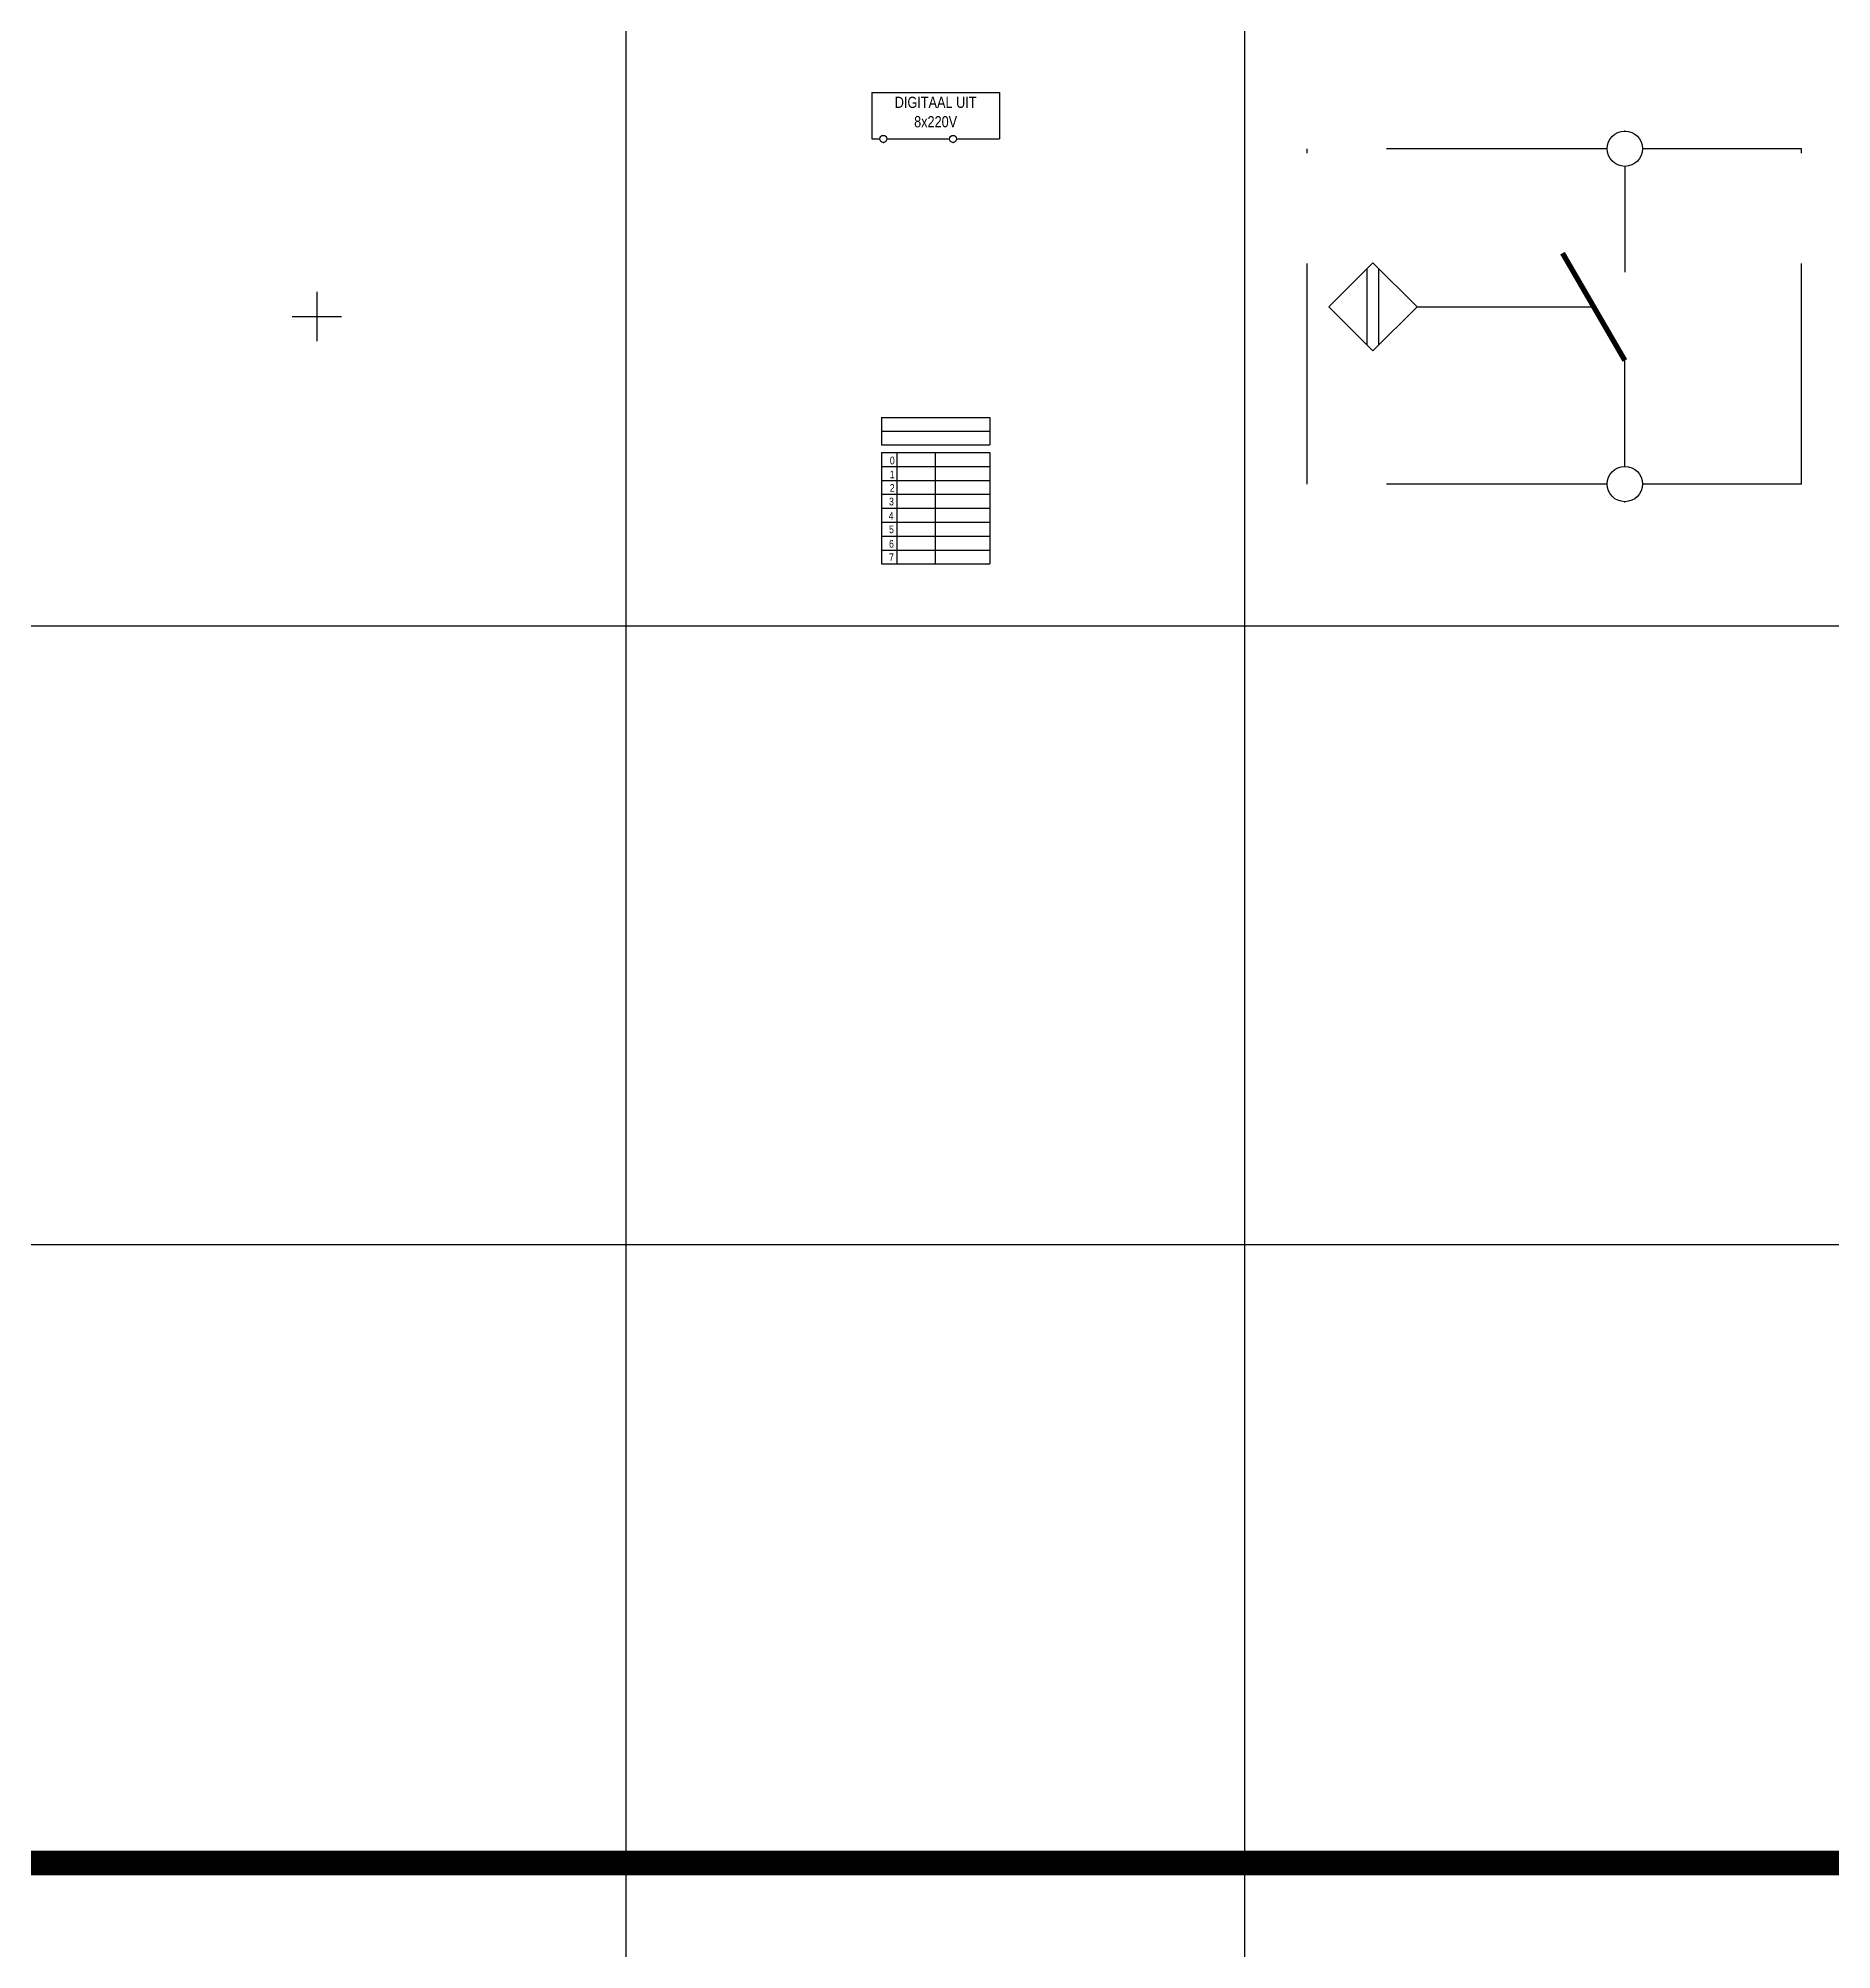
# Model space of a CAD drawing. Extents: x -6 to 410, y -3 to 290.
# Drawn here: x 50.62 to 86.85, y 70.75 to 109.37 of the extents above; entities that cross this region are included whole.
import ezdxf
from ezdxf.enums import TextEntityAlignment as Align

# ---------------------------------------------------------------- set-up
doc = ezdxf.new("R2010")
doc.units = 0
doc.linetypes.add('DASHED', pattern=[18.75, 12.5, -6.25])
doc.layers.get('0').update_dxf_attribs({"linetype": 'CONTINUOUS'})
for name, color, linetype in [('1', 7, 'CONTINUOUS'), ('10', 1, 'DASHED'), ('11', 3, 'DASHED'), ('12', 2, 'DASHED'), ('2', 1, 'CONTINUOUS'), ('9', 8, 'DASHED'), ('A', 7, 'CONTINUOUS'), ('C', 7, 'CONTINUOUS'), ('GRID', 9, 'CONTINUOUS'), ('GRID_FIX', 3, 'CONTINUOUS'), ('ORDER', 6, 'CONTINUOUS'), ('SCHEIDINGEN', 9, 'CONTINUOUS'), ('SYMB', 7, 'CONTINUOUS')]:
    doc.layers.add(name, color=color, linetype=linetype)
doc.styles.add('DINY', font='SIMPLEX', dxfattribs={"width": 0.95})
doc.styles.add('ROMANS', font='ROMANS', dxfattribs={"width": 0.85})

# ---------------------------------------------------------------- blocks, each defined once
blk = doc.blocks.new('DIGITEXT')
at = {"layer": '2'}
for p, q in [((0, 0.5), (0, -0.5)), ((-0.5, 0), (0.5, 0))]:
    blk.add_line(p, q, dxfattribs=at)
at = {"flags": 1}
blk.add_attdef('SYMBTYPE', (0, 0), '', height=0.2, dxfattribs=at)
at = {"layer": '1', "width": 0.85}
blk.add_attdef('ADRES', text='', height=1.98, dxfattribs=at).set_placement((-5.546, 0.81), align=Align.RIGHT)
blk.add_attdef('SCHEMANR', (1.433, 0.81), '', height=1.98, dxfattribs=at)
blk = doc.blocks.new('DU8A24')
at = {"layer": '1'}
for p, q in [((0, -6), (0, -18)), ((0, -6), (33, -6)), ((33, -6), (33, -18)), ((0, -18), (2.1, -18)), ((3.9, -18), (20.1, -18)), ((21.9, -18), (33, -18)), ((2.5, -90), (30.5, -90)), ((2.5, -90), (2.5, -97)), ((2.5, -93.5), (30.5, -93.5)), ((30.5, -90), (30.5, -97)), ((2.5, -97), (30.5, -97)), ((2.5, -99), (30.5, -99)), ((2.5, -99), (2.5, -127.8)), ((2.5, -102.6), (30.5, -102.6)), ((6.56, -127.8), (6.56, -99)), ((16.5, -127.8), (16.5, -99)), ((30.5, -99), (30.5, -127.8)), ((2.5, -106.2), (30.5, -106.2)), ((2.5, -109.8), (30.5, -109.8)), ((2.5, -113.4), (30.5, -113.4)), ((2.5, -117), (30.5, -117)), ((2.5, -120.6), (30.5, -120.6)), ((2.5, -124.2), (30.5, -124.2)), ((2.5, -127.8), (30.5, -127.8))]:
    blk.add_line(p, q, dxfattribs=at)
for centre in [(3, -18), (21, -18)]:
    blk.add_circle(centre, 0.9, dxfattribs=at)
at = {"layer": 'C', "color": 1}
blk.add_point((3, -18.9), dxfattribs=at)
at = {"layer": 'C', "color": 2}
blk.add_point((21, -18.9), dxfattribs=at)
at = {"flags": 1}
blk.add_attdef('SYMBTYPE', (0, 0), '', height=0.2, dxfattribs=at)
at = {"layer": '1', "width": 0.85}
for s, p in [('0', (4.67, -102.06)), ('2', (4.67, -109.16)), ('1', (4.67, -105.67)), ('3', (4.47, -112.67)), ('4', (4.37, -116.37)), ('5', (4.47, -119.86)), ('6', (4.47, -123.58)), ('7', (4.47, -127.07))]:
    blk.add_text(s, height=1.98, dxfattribs=at).set_placement(p)
for tag, p in [('DIGITAAL', (16.5, -10)), ('8X220V', (16.5, -15))]:
    blk.add_attdef(tag, text='', height=2.88, dxfattribs=at).set_placement(p, align=Align.CENTER)
for tag, p in [('NR1', (5, -21)), ('NR2', (23, -21)), ('ADR', (7.33, -105.55)), ('ADR', (7.62, -101.94)), ('SCH', (17.37, -105.55)), ('SCH', (17.47, -101.94)), ('ADR', (7.33, -109.04)), ('SCH', (17.47, -109.04)), ('ADR', (7.52, -112.76)), ('SCH', (17.37, -112.64)), ('ADR', (7.43, -119.86)), ('ADR', (7.52, -116.13)), ('SCH', (17.47, -116.25)), ('SCH', (17.47, -119.86)), ('ADR', (7.52, -123.46)), ('SCH', (17.27, -123.34)), ('ADR', (7.43, -126.95)), ('SCH', (17.47, -126.95))]:
    blk.add_attdef(tag, p, '', height=1.98, dxfattribs=at)
for tag, p in [('TYPE', (16.5, -91.75)), ('PLAATS', (16.5, -95.25))]:
    blk.add_attdef(tag, text='', height=1.98, dxfattribs=at).set_placement(p, align=Align.MIDDLE_CENTER)
at = {"layer": 'ORDER', "width": 0.85}
blk.add_attdef('ORDER', (1, -8), '', height=1, dxfattribs=at)
blk = doc.blocks.new('EINDELO')
at = {"linetype": 'DASHED'}
for p, q in [((-1, 19), (-18, 19)), ((-18, 0), (-18, 19)), ((10, 19), (1, 19)), ((10, 0), (10, 19)), ((-1, 0), (-18, 0)), ((10, 0), (1, 0))]:
    blk.add_line(p, q, dxfattribs=at)
at = {"layer": '1'}
for p, q in [((0, 18), (0, 12)), ((-14.27, 12.54), (-16.77, 10.04)), ((-14.61, 12.21), (-14.61, 7.89)), ((-11.77, 10.04), (-14.27, 12.54)), ((-13.95, 12.21), (-13.95, 7.86)), ((-16.77, 10.04), (-14.27, 7.54)), ((-14.27, 7.54), (-11.77, 10.04)), ((0, 1), (0, 7))]:
    blk.add_line(p, q, dxfattribs=at)
at = {"layer": '1', "const_width": 0.3}
blk.add_lwpolyline([(0, 7), (-3.53, 13.08)], dxfattribs=at)
blk.add_lwpolyline([(0, 7), (-3.53, 13.08)], dxfattribs=at)
at = {"layer": '1'}
for centre in [(0, 19), (0, 0)]:
    blk.add_circle(centre, 1, dxfattribs=at)
at = {"layer": '9'}
blk.add_line((-11.77, 10.04), (-1.77, 10.04), dxfattribs=at)
at = {"layer": 'A', "color": 1, "linetype": 'CONTINUOUS'}
blk.add_point((-1.77, 10.04), dxfattribs=at)
at = {"layer": 'C', "color": 1}
blk.add_point((0, 20), dxfattribs=at)
at = {"layer": 'C', "color": 2}
blk.add_point((0, -1), dxfattribs=at)
at = {"flags": 1}
blk.add_attdef('SYMBTYPE', (0, 0), '', height=0.2, dxfattribs=at)
at = {"layer": '10', "style": 'DINY', "width": 0.95}
for tag, p in [('T1', (2, 15.39)), ('T2', (2, 1.39))]:
    blk.add_attdef(tag, p, '', height=2.2, dxfattribs=at)
at = {"layer": '11', "style": 'ROMANS', "width": 0.85}
blk.add_attdef('LOCCODE', (13.24, 12.29), '', height=3.2, dxfattribs=at)
at = {"layer": '12', "style": 'DINY', "width": 0.95}
blk.add_attdef('MATCODE', (13, 8), '', height=3.2, dxfattribs=at)
at = {"layer": 'ORDER', "width": 0.85}
blk.add_attdef('ORDER', (13.18, 16.95), '', height=1, dxfattribs=at)

msp = doc.modelspace()

# ---------------------------------------------------------------- linework, layer by layer
at = {"layer": 'GRID', "linetype": 'CONTINUOUS'}
for p, q in [((62.497, 72.499), (62.497, 284.999)), ((74.997, 72.499), (74.997, 284.999)), ((-0.003, 97.499), (187.497, 97.499)), ((-0.003, 84.999), (187.497, 84.999))]:
    msp.add_line(p, q, dxfattribs=at)
at = {"layer": 'GRID_FIX', "linetype": 'CONTINUOUS'}
for p, q in [((62.497, 9.999), (62.497, 72.499)), ((74.997, 9.999), (74.997, 72.499))]:
    msp.add_line(p, q, dxfattribs=at)
at = {"layer": 'SCHEIDINGEN', "const_width": 0.5}
msp.add_lwpolyline([(187.497, 72.499), (-0.003, 72.499)], dxfattribs=at)

# ---------------------------------------------------------------- block references
at = {"layer": 'SYMB', "xscale": 0.07823433185603, "yscale": 0.07823433185603, "zscale": 0.07823433185603}
msp.add_blockref('DU8A24', (67.46, 108.748), dxfattribs=at).add_auto_attribs({'DIGITAAL': 'DIGITAAL UIT', '8X220V': '8x220V'})
at = {"layer": 'SYMB', "xscale": 0.356658509205787, "yscale": 0.356658509205787, "zscale": 0.356658509205787}
msp.add_blockref('EINDELO', (82.673, 100.365), dxfattribs=at)
at = {"layer": 'SYMB'}
msp.add_blockref('DIGITEXT', (56.25, 103.75), dxfattribs=at)

doc.saveas('drawing.dxf')
